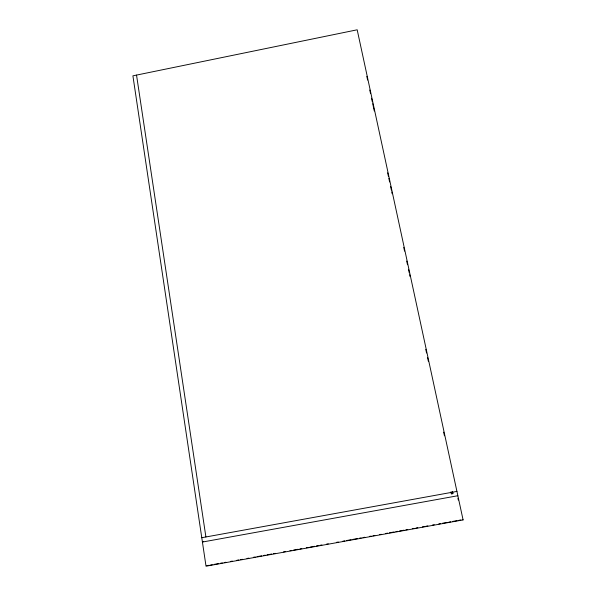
<?xml version="1.0" encoding="UTF-8"?>
<svg xmlns="http://www.w3.org/2000/svg" width="596" height="596" viewBox="0 0 596 596"><rect width="100%" height="100%" fill="white"/><g stroke="black" fill="none" stroke-linecap="round" stroke-linejoin="round"><path stroke-width="0.89" d="M203.221 541.66L202.424 542.04L457.862 495.73L457.356 495.589M450.978 492.348L452.222 492.05M201.776 537.719L456.931 491.402L456.424 491.283M206.812 565.701L209.293 565.254M210.463 565.038L212.288 564.71M214.12 564.382L218.687 563.563M220.513 563.227L222.338 562.9M224.163 562.572L225.988 562.244M230.555 561.425L232.38 561.089M236.947 560.27L238.78 559.942M240.605 559.614L242.43 559.286M246.997 558.459L248.823 558.132M253.389 557.312L255.215 556.984M257.047 556.649L261.614 555.83M263.439 555.502L265.265 555.174M267.09 554.846L271.657 554.019M273.482 553.691L275.315 553.364M283.532 551.881L285.357 551.553M289.924 550.734L291.749 550.399M293.582 550.071L298.149 549.251M299.974 548.923L301.8 548.596M306.366 547.769L308.192 547.441M310.017 547.113L314.584 546.294M316.416 545.958L318.242 545.631M320.067 545.303L321.892 544.975M326.459 544.155L328.284 543.82M336.509 542.345L338.334 542.017M342.901 541.19L344.726 540.863M346.552 540.535L351.118 539.715M352.944 539.38L357.511 538.56M359.343 538.233L361.169 537.905M362.994 537.577L364.819 537.242M369.386 536.422L371.211 536.095M373.044 535.767L374.869 535.439M379.436 534.612L381.261 534.284M385.828 533.465L387.653 533.129M389.479 532.802L394.045 531.982M395.878 531.654L397.703 531.327M399.529 530.991L404.095 530.172M405.921 529.844L407.746 529.516M412.313 528.689L414.145 528.361M415.971 528.034L417.796 527.706M422.363 526.886L424.188 526.551M426.013 526.223L427.846 525.895M432.413 525.076L434.238 524.748M438.805 523.921L440.63 523.593M442.455 523.266L447.022 522.439M448.848 522.111L450.673 521.783M452.506 521.455L457.072 520.636M458.898 520.301L460.857 519.95M463.092 519.913L206.022 566.2L132.908 75.834L357.183 29.8L463.092 519.913L462.548 519.645M366.823 76.385L367.605 80.02M369.766 90.033L370.556 93.669M371.539 98.221L372.321 101.856M372.716 103.682L374.288 110.96M387.646 172.833L388.436 176.468M388.83 178.286L389.613 181.929M390.596 186.474L391.386 190.117M391.773 191.934L392.168 193.76M403.76 247.437L404.55 251.08M406.71 261.085L407.493 264.728M408.476 269.273L409.266 272.916M409.661 274.734L410.048 276.551M425.767 349.345L426.557 352.988M427.541 357.533L428.323 361.176M443.655 432.145L444.437 435.78M457.929 498.256L458.317 500.044M452.707 492.169L453.012 493.615L451.604 493.868L451.291 492.43M452.297 491.707L452.692 493.525L451.284 493.779L450.896 491.961M136.536 75.089L205.903 536.974"/></g></svg>
